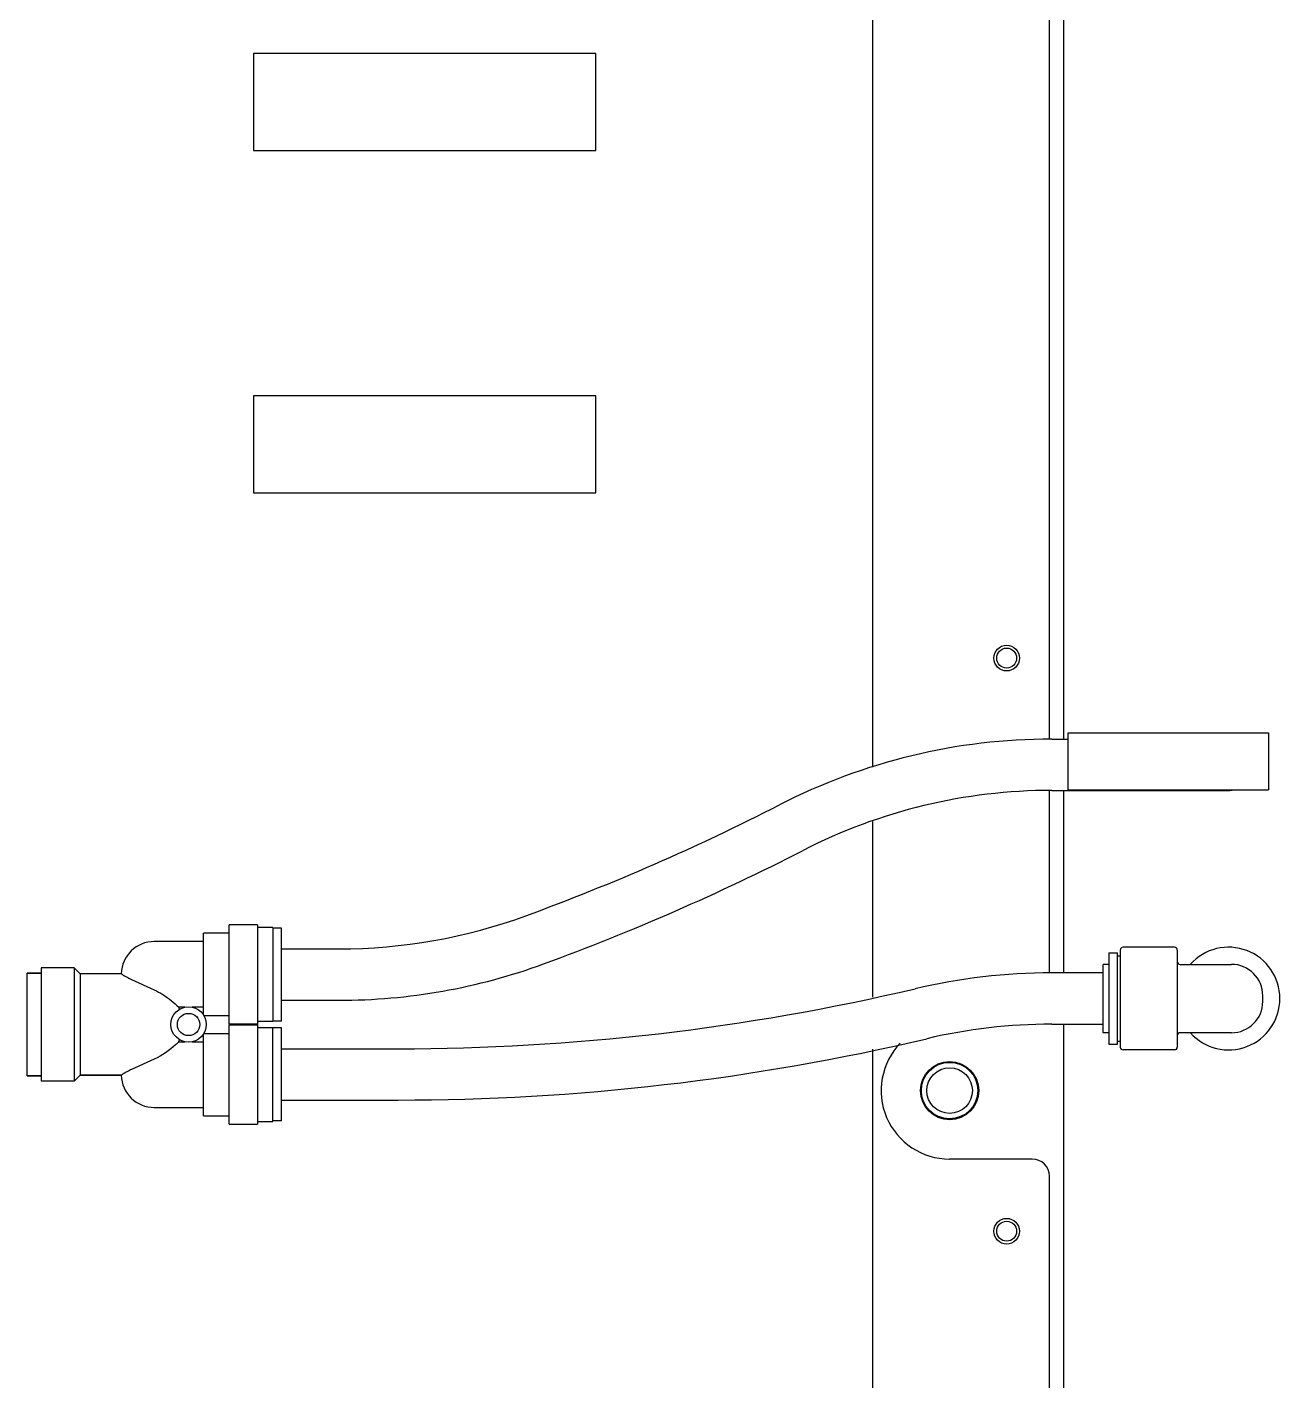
# Model space of a CAD drawing. Header units: millimetres. Extents: x 2355 to 9028, y 2010 to 7655.
# Drawn here: x 3085.9 to 3305.5, y 4783.4 to 5020.8 of the extents above; entities that cross this region are included whole.
import ezdxf

# ---------------------------------------------------------------- set-up
doc = ezdxf.new("R2010")
doc.units = ezdxf.units.MM
doc.header["$LTSCALE"] = 739.2
doc.layers.get('0').update_dxf_attribs({"linetype": 'CONTINUOUS'})
doc.layers.add('ASSI', color=7, linetype='CONTINUOUS')
doc.layers.add('GEOM', color=7, linetype='CONTINUOUS')

msp = doc.modelspace()

# ---------------------------------------------------------------- linework, layer by layer
at = {"color": 7, "linetype": 'Continuous'}
for p, q in [((3275.55, 4858.42), (3277.05, 4858.42)), ((3275.55, 4858.42), (3275.55, 4842.42)), ((3277.05, 4842.42), (3277.05, 4858.42)), ((3277.05, 4857.92), (3277.55, 4857.92)), ((3277.55, 4858.92), (3277.55, 4841.92)), ((3287.55, 4858.92), (3287.55, 4841.92)), ((3288.05, 4856.42), (3297.05, 4856.42)), ((3302.55, 4849.92), (3302.55, 4850.92)), ((3297.05, 4844.42), (3288.05, 4844.42)), ((3275.55, 4842.42), (3277.05, 4842.42)), ((3277.05, 4842.92), (3277.55, 4842.92))]:
    msp.add_line(p, q, dxfattribs=at)
for radius in [4.95, 4]:
    msp.add_circle((3247.65, 4834.27), radius, dxfattribs=at)
for centre, radius, start, end in [((3278.05, 4858.92), 0.5, 90, 180), ((3287.05, 4858.92), 0.5, 360, 90), ((3296.55, 4850.42), 9, 221.9005, 138.1006), ((3288.05, 4856.92), 0.5, 180, 270), ((3297.05, 4850.92), 5.5, 0, 90), ((3297.05, 4849.92), 5.5, 270, 360), ((3288.05, 4843.92), 0.5, 90, 180), ((3278.05, 4841.92), 0.5, 180, 270), ((3287.05, 4841.92), 0.5, 270, 0)]:
    msp.add_arc(centre, radius, start, end, dxfattribs=at)
at = {"layer": 'ASSI', "color": 7, "linetype": 'Continuous'}
for p, q in [((3268.43, 4897.02), (3303.55, 4897.02)), ((3268.43, 4887.02), (3268.43, 4897.02)), ((3303.55, 4897.02), (3303.55, 4887.02)), ((3268.43, 4887.02), (3303.55, 4887.02)), ((3126.35, 4863.37), (3121.35, 4863.37)), ((3129.05, 4862.87), (3126.35, 4862.87)), ((3129.05, 4862.87), (3129.05, 4846.37)), ((3116.85, 4860.42), (3108.25, 4860.42)), ((3121.35, 4861.89), (3116.85, 4861.89)), ((3287.05, 4859.42), (3278.05, 4859.42)), ((3094.2, 4855.82), (3088.4, 4855.82)), ((3088.4, 4855.82), (3088.4, 4835.92)), ((3094.2, 4855.82), (3095.25, 4854.77)), ((3094.2, 4855.82), (3094.2, 4835.92)), ((3275.55, 4856.42), (3274.55, 4856.42)), ((3274.55, 4844.42), (3274.55, 4856.42)), ((3085.95, 4854.87), (3088.4, 4854.87)), ((3102.45, 4854.77), (3095.25, 4854.77)), ((3095.25, 4854.77), (3095.25, 4836.97)), ((3104.25, 4853.76), (3108.25, 4851.93)), ((3129.05, 4846.37), (3126.35, 4846.37)), ((3275.55, 4844.42), (3274.55, 4844.42)), ((3287.05, 4841.42), (3278.05, 4841.42)), ((3085.95, 4836.87), (3088.4, 4836.87)), ((3095.25, 4836.97), (3094.2, 4835.92)), ((3095.25, 4836.97), (3102.45, 4836.97)), ((3094.2, 4835.92), (3088.4, 4835.92))]:
    msp.add_line(p, q, dxfattribs=at)
at = {"layer": 'ASSI', "linetype": 'Continuous'}
for centre, radius in [((3257.65, 4910.12), 2.25), ((3257.65, 4910.12), 1.75), ((3247.65, 4834.27), 5.1), ((3257.65, 4809.62), 2.25), ((3257.65, 4809.62), 1.75)]:
    msp.add_circle(centre, radius, dxfattribs=at)
at = {"layer": 'ASSI', "color": 7, "linetype": 'Continuous'}
for radius in [3.1, 1.95]:
    msp.add_circle((3114.25, 4845.87), radius, dxfattribs=at)
for centre, radius, start, end in [((3108.25, 4854.62), 5.8, 90, 178.518), ((3110.52, 4866.95), 14.61, 236.4673, 239.2477), ((3110.04, 4866.15), 13.68, 239.288, 239.7123)]:
    msp.add_arc(centre, radius, start, end, dxfattribs=at)
msp.add_open_spline([(3103.14, 4854.34), (3103.21, 4854.29), (3103.58, 4854.09), (3103.95, 4853.9), (3104.25, 4853.76)], degree=3, knots=[0, 0, 0, 0, 0.214728, 1, 1, 1, 1], dxfattribs=at)
at = {"layer": 'GEOM', "linetype": 'Continuous'}
for p, q in [((3265.15, 4895.92), (3265.15, 5684.62)), ((3267.65, 4895.92), (3267.65, 5675.62)), ((3234.15, 5671.73), (3234.15, 4891)), ((3265.15, 4854.92), (3265.15, 4886.92)), ((3267.65, 4854.92), (3267.65, 4886.92)), ((3234.15, 4881.47), (3234.15, 4850.68)), ((3267.65, 4025.12), (3267.65, 4845.92)), ((3234.15, 4841.52), (3234.15, 4561.62)), ((3262.15, 4822.27), (3247.65, 4822.27)), ((3265.15, 4564.62), (3265.15, 4819.27))]:
    msp.add_line(p, q, dxfattribs=at)
at = {"layer": 'GEOM', "color": 7, "linetype": 'Continuous'}
for p, q in [((3185.65, 5016.12), (3125.65, 5016.12)), ((3125.65, 5016.12), (3125.65, 4999.12)), ((3185.65, 4999.12), (3185.65, 5016.12)), ((3125.65, 4999.12), (3185.65, 4999.12)), ((3185.65, 4956.12), (3125.65, 4956.12)), ((3125.65, 4956.12), (3125.65, 4939.12)), ((3185.65, 4939.12), (3185.65, 4956.12)), ((3125.65, 4939.12), (3185.65, 4939.12)), ((3265.55, 4895.92), (3268.43, 4895.92)), ((3265.55, 4886.92), (3296.55, 4886.92)), ((3121.35, 4845.92), (3121.35, 4863.37)), ((3126.35, 4863.37), (3126.35, 4828.37)), ((3130.55, 4862.77), (3129.05, 4862.77)), ((3130.55, 4846.47), (3130.55, 4862.77)), ((3116.85, 4847.56), (3116.85, 4861.89)), ((3130.55, 4859.12), (3140.55, 4859.12)), ((3088.4, 4854.87), (3085.95, 4854.87)), ((3085.95, 4836.87), (3085.95, 4854.87)), ((3274.55, 4854.92), (3265.55, 4854.92)), ((3113.62, 4848.9), (3112.55, 4848.9)), ((3116.85, 4848.9), (3114.87, 4848.9)), ((3130.55, 4850.12), (3140.55, 4850.12)), ((3121.35, 4847.41), (3116.94, 4847.41)), ((3126.35, 4845.92), (3121.35, 4845.92)), ((3121.35, 4845.81), (3126.35, 4845.81)), ((3121.35, 4828.37), (3121.35, 4845.81)), ((3130.55, 4846.47), (3129.05, 4846.47)), ((3265.55, 4845.92), (3274.55, 4845.92)), ((3116.85, 4829.84), (3116.85, 4844.18)), ((3116.94, 4844.32), (3121.35, 4844.32)), ((3126.35, 4845.37), (3129.05, 4845.37)), ((3129.05, 4828.87), (3129.05, 4845.37)), ((3130.55, 4845.27), (3129.05, 4845.27)), ((3130.55, 4828.97), (3130.55, 4845.27)), ((3112.55, 4842.83), (3113.62, 4842.83)), ((3114.87, 4842.83), (3116.85, 4842.83)), ((3130.55, 4841.62), (3150.99, 4841.62)), ((3108.25, 4839.8), (3104.25, 4837.97)), ((3088.4, 4836.87), (3085.95, 4836.87)), ((3102.45, 4836.97), (3095.25, 4836.97)), ((3130.55, 4832.62), (3150.99, 4832.62)), ((3108.25, 4831.32), (3116.85, 4831.32)), ((3116.85, 4829.84), (3121.35, 4829.84)), ((3130.55, 4828.97), (3129.05, 4828.97)), ((3121.35, 4828.37), (3126.35, 4828.37)), ((3126.35, 4828.87), (3129.05, 4828.87))]:
    msp.add_line(p, q, dxfattribs=at)
for centre, radius, start, end in [((3265.55, 4791.42), 104.5, 90, 117.1519), ((3265.55, 4791.42), 95.5, 90, 117.1519), ((3296.55, 4891.42), 4.5, 270, 281.1837), ((3037.37, 5236.32), 395.5, 290.1159, 297.1519), ((3037.37, 5236.32), 404.5, 290.1159, 297.1519), ((3140.55, 4954.62), 95.5, 270, 290.1159), ((3140.55, 4954.62), 104.5, 270, 290.1159), ((3265.55, 4750.42), 104.5, 90, 103.2448), ((3150.99, 5237.12), 395.5, 270, 283.2448), ((3104.25, 4845.87), 8.84, 17.5931, 20.0838), ((3265.55, 4750.42), 95.5, 90, 103.2448), ((3104.25, 4845.87), 8.84, 339.9162, 342.4069), ((3150.99, 5237.12), 404.5, 270, 283.2448), ((3110.4, 4824.98), 14.39, 120.7353, 123.5545), ((3108.25, 4837.12), 5.8, 181.482, 270), ((3110.04, 4825.58), 13.69, 120.3252, 120.7169)]:
    msp.add_arc(centre, radius, start, end, dxfattribs=at)
at = {"layer": 'GEOM', "linetype": 'Continuous'}
for centre, radius, start, end in [((3247.65, 4834.27), 12, 136.041, 270), ((3262.15, 4819.27), 3, 0, 90)]:
    msp.add_arc(centre, radius, start, end, dxfattribs=at)
at = {"layer": 'GEOM', "color": 7, "linetype": 'Continuous'}
for points, knots in [([(3108.25, 4851.93), (3108.76, 4851.7), (3110.31, 4850.85), (3111.68, 4849.73), (3112.55, 4848.9)], [0, 0, 0, 0, 0.320157, 1, 1, 1, 1]), ([(3112.55, 4842.83), (3112.37, 4842.65), (3111.07, 4841.47), (3109.61, 4840.43), (3108.25, 4839.8)], [0, 0, 0, 0, 0.14565, 1, 1, 1, 1]), ([(3104.25, 4837.97), (3104.14, 4837.92), (3103.76, 4837.74), (3103.39, 4837.54), (3103.13, 4837.39)], [0, 0, 0, 0, 0.283424, 1, 1, 1, 1])]:
    msp.add_open_spline(points, degree=3, knots=knots, dxfattribs=at)

doc.saveas('drawing.dxf')
